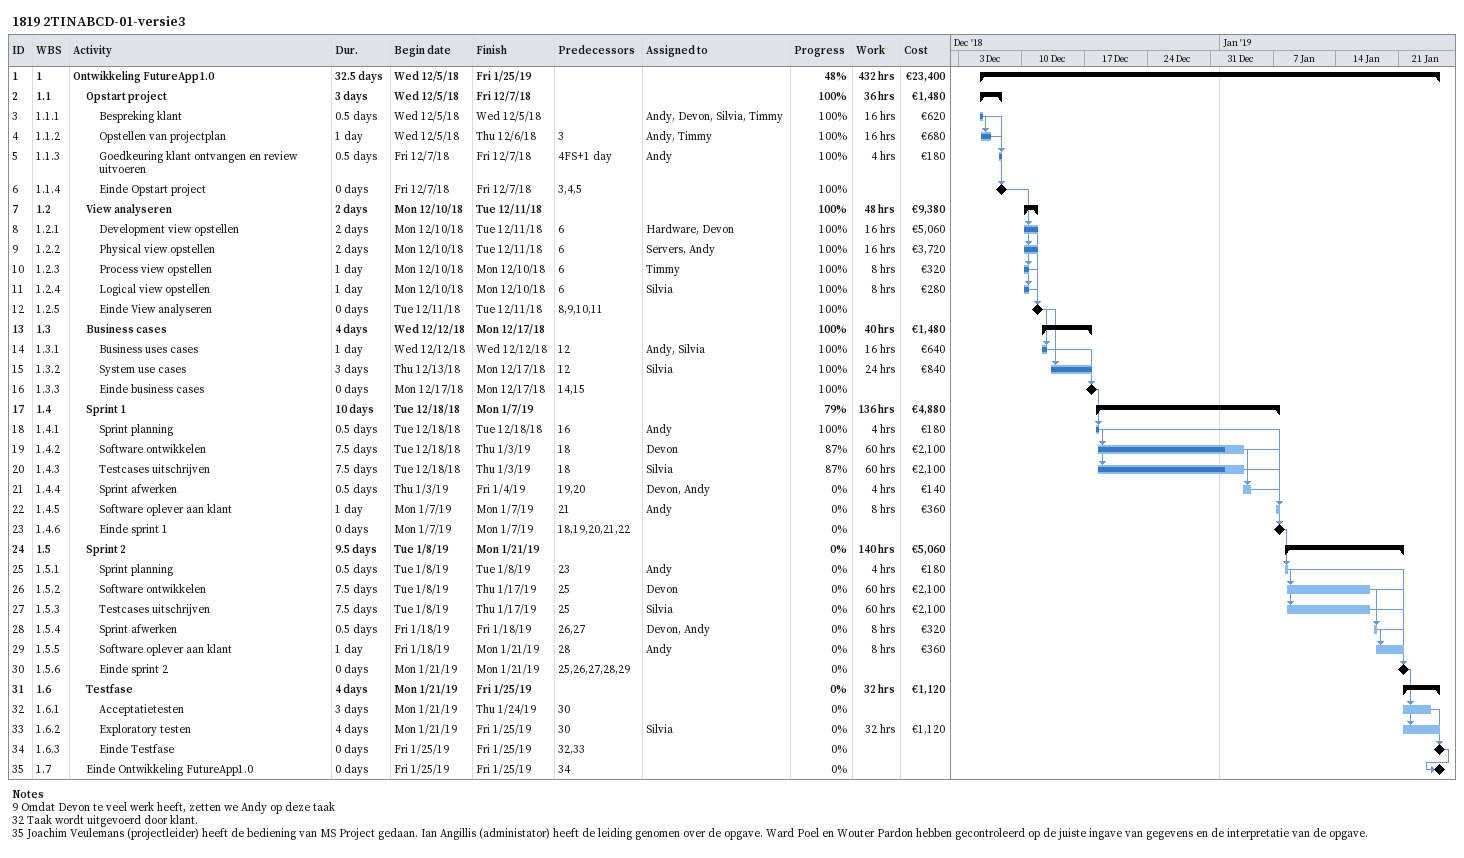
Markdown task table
1819 2TINABCD-01-versie3

| ID | WBS | Task | Duration | Start | Finish | Predecessors | Resources | % complete | Work (h) | Cost (€) |
|---|---|---|---|---|---|---|---|---|---|---|
| 1 | 1 | **Ontwikkeling FutureApp1.0** | 32.5d | 2018-12-05 | 2019-01-25 |  |  | 48 | 432 | 23400 |
| 2 | 1.1 | **Opstart project** | 3d | 2018-12-05 | 2018-12-07 |  |  | 100 | 36 | 1480 |
| 3 | 1.1.1 | Bespreking klant | 0.5d | 2018-12-05 | 2018-12-05 |  | Andy, Devon, Silvia, Timmy | 100 | 16 | 620 |
| 4 | 1.1.2 | Opstellen van projectplan | 1d | 2018-12-05 | 2018-12-06 | 3 | Andy, Timmy | 100 | 16 | 680 |
| 5 | 1.1.3 | Goedkeuring klant ontvangen en review uitvoeren | 0.5d | 2018-12-07 | 2018-12-07 | 4FS+1d | Andy | 100 | 4 | 180 |
| 6 | 1.1.4 | Einde Opstart project | 0d | 2018-12-07 | 2018-12-07 | 3, 4, 5 |  | 100 |  |  |
| 7 | 1.2 | **View analyseren** | 2d | 2018-12-10 | 2018-12-11 |  |  | 100 | 48 | 9380 |
| 8 | 1.2.1 | Development view opstellen | 2d | 2018-12-10 | 2018-12-11 | 6 | Hardware, Devon | 100 | 16 | 5060 |
| 9 | 1.2.2 | Physical view opstellen | 2d | 2018-12-10 | 2018-12-11 | 6 | Servers, Andy | 100 | 16 | 3720 |
| 10 | 1.2.3 | Process view opstellen | 1d | 2018-12-10 | 2018-12-10 | 6 | Timmy | 100 | 8 | 320 |
| 11 | 1.2.4 | Logical view opstellen | 1d | 2018-12-10 | 2018-12-10 | 6 | Silvia | 100 | 8 | 280 |
| 12 | 1.2.5 | Einde View analyseren | 0d | 2018-12-11 | 2018-12-11 | 8, 9, 10, 11 |  | 100 |  |  |
| 13 | 1.3 | **Business cases** | 4d | 2018-12-12 | 2018-12-17 |  |  | 100 | 40 | 1480 |
| 14 | 1.3.1 | Business uses cases | 1d | 2018-12-12 | 2018-12-12 | 12 | Andy, Silvia | 100 | 16 | 640 |
| 15 | 1.3.2 | System use cases | 3d | 2018-12-13 | 2018-12-17 | 12 | Silvia | 100 | 24 | 840 |
| 16 | 1.3.3 | Einde business cases | 0d | 2018-12-17 | 2018-12-17 | 14, 15 |  | 100 |  |  |
| 17 | 1.4 | **Sprint 1** | 10d | 2018-12-18 | 2019-01-07 |  |  | 79 | 136 | 4880 |
| 18 | 1.4.1 | Sprint planning | 0.5d | 2018-12-18 | 2018-12-18 | 16 | Andy | 100 | 4 | 180 |
| 19 | 1.4.2 | Software ontwikkelen | 7.5d | 2018-12-18 | 2019-01-03 | 18 | Devon | 87 | 60 | 2100 |
| 20 | 1.4.3 | Testcases uitschrijven | 7.5d | 2018-12-18 | 2019-01-03 | 18 | Silvia | 87 | 60 | 2100 |
| 21 | 1.4.4 | Sprint afwerken | 0.5d | 2019-01-03 | 2019-01-04 | 19, 20 | Devon, Andy | 0 | 4 | 140 |
| 22 | 1.4.5 | Software oplever aan klant | 1d | 2019-01-07 | 2019-01-07 | 21 | Andy | 0 | 8 | 360 |
| 23 | 1.4.6 | Einde sprint 1 | 0d | 2019-01-07 | 2019-01-07 | 18, 19, 20, 21, 22 |  | 0 |  |  |
| 24 | 1.5 | **Sprint 2** | 9.5d | 2019-01-08 | 2019-01-21 |  |  | 0 | 140 | 5060 |
| 25 | 1.5.1 | Sprint planning | 0.5d | 2019-01-08 | 2019-01-08 | 23 | Andy | 0 | 4 | 180 |
| 26 | 1.5.2 | Software ontwikkelen | 7.5d | 2019-01-08 | 2019-01-17 | 25 | Devon | 0 | 60 | 2100 |
| 27 | 1.5.3 | Testcases uitschrijven | 7.5d | 2019-01-08 | 2019-01-17 | 25 | Silvia | 0 | 60 | 2100 |
| 28 | 1.5.4 | Sprint afwerken | 0.5d | 2019-01-18 | 2019-01-18 | 26, 27 | Devon, Andy | 0 | 8 | 320 |
| 29 | 1.5.5 | Software oplever aan klant | 1d | 2019-01-18 | 2019-01-21 | 28 | Andy | 0 | 8 | 360 |
| 30 | 1.5.6 | Einde sprint 2 | 0d | 2019-01-21 | 2019-01-21 | 25, 26, 27, 28, 29 |  | 0 |  |  |
| 31 | 1.6 | **Testfase** | 4d | 2019-01-21 | 2019-01-25 |  |  | 0 | 32 | 1120 |
| 32 | 1.6.1 | Acceptatietesten | 3d | 2019-01-21 | 2019-01-24 | 30 |  | 0 |  |  |
| 33 | 1.6.2 | Exploratory testen | 4d | 2019-01-21 | 2019-01-25 | 30 | Silvia | 0 | 32 | 1120 |
| 34 | 1.6.3 | Einde Testfase | 0d | 2019-01-25 | 2019-01-25 | 32, 33 |  | 0 |  |  |
| 35 | 1.7 | Einde Ontwikkeling FutureApp1.0 | 0d | 2019-01-25 | 2019-01-25 | 34 |  | 0 |  |  |

Notes
- 9: Omdat Devon te veel werk heeft, zetten we Andy op deze taak
- 32: Taak wordt uitgevoerd door klant.
- 35: Joachim Veulemans (projectleider) heeft de bediening van MS Project gedaan. Ian Angillis (administator) heeft de leiding genomen over de opgave. Ward Poel en Wouter Pardon hebben gecontroleerd op de juiste ingave van gegevens en de interpretatie van de opgave.
